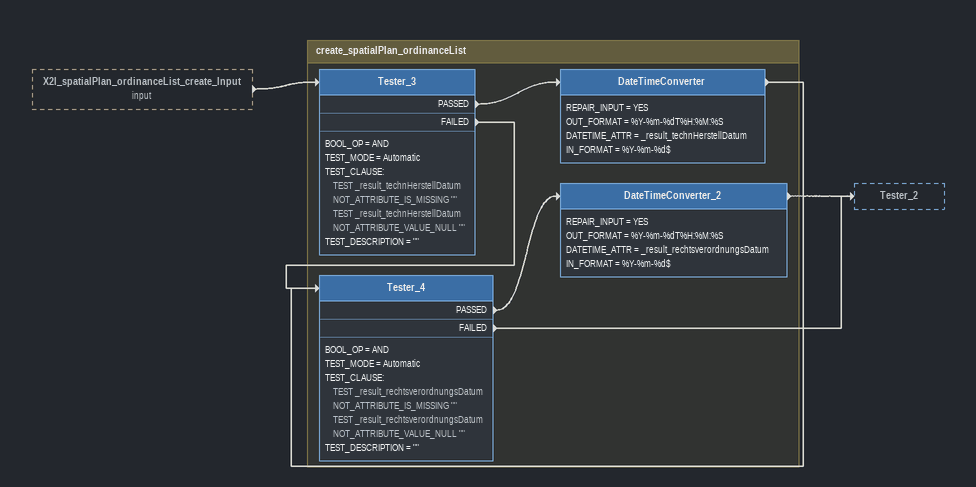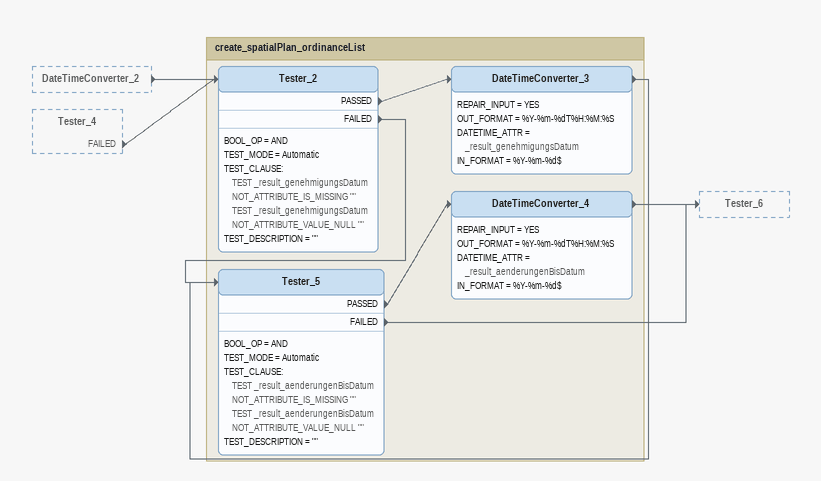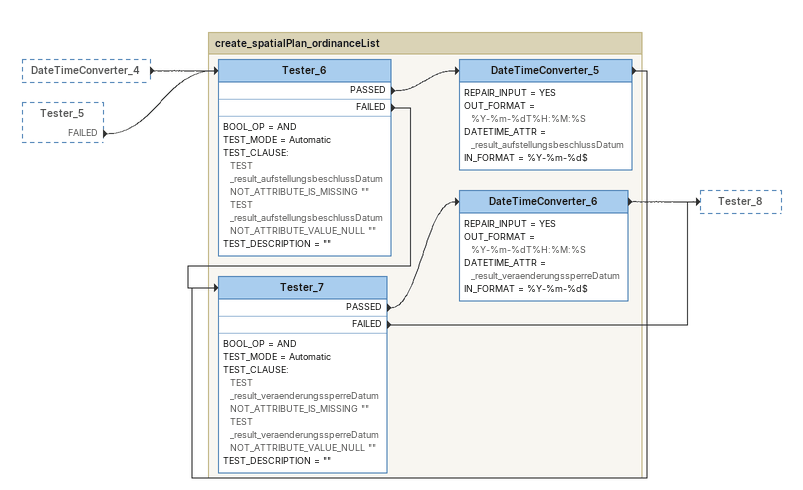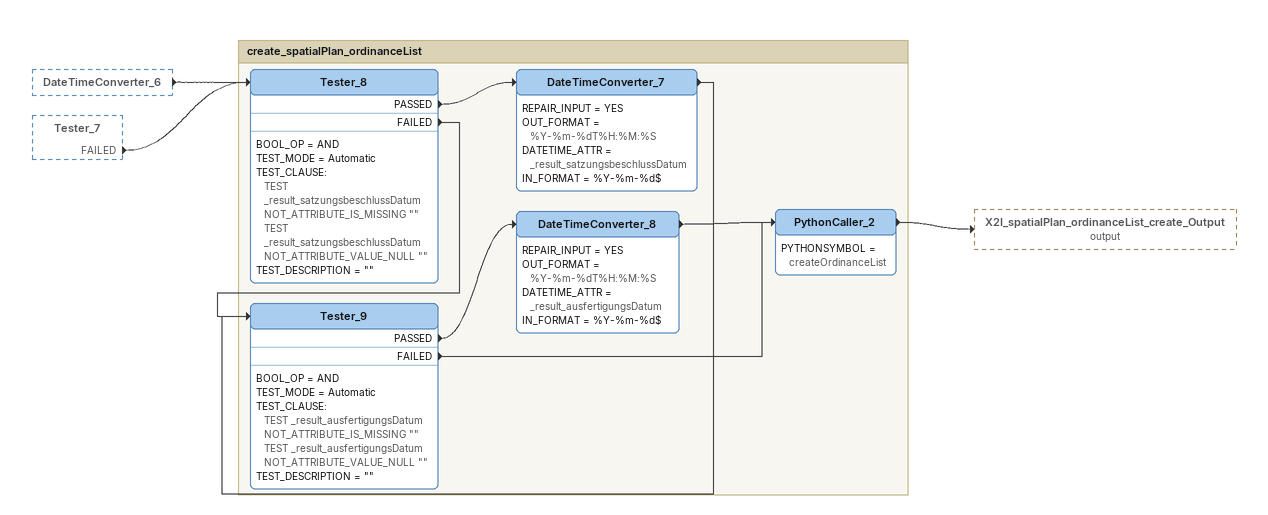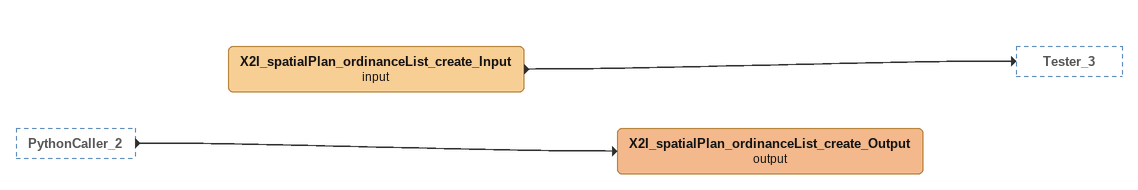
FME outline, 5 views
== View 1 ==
X2I_spatialPlan_ordinanceList_create_Input (input) [outside]
    -> Tester_3

Bookmark: create_spatialPlan_ordinanceList
Tester_3
    BOOL_OP = AND
    TEST_MODE = Automatic
    TEST_CLAUSE:
      TEST _result_technHerstellDatum NOT_ATTRIBUTE_IS_MISSING ""
      TEST _result_technHerstellDatum NOT_ATTRIBUTE_VALUE_NULL ""
    TEST_DESCRIPTION = ""
    PASSED -> DateTimeConverter
    FAILED -> Tester_4
DateTimeConverter
    REPAIR_INPUT = YES
    OUT_FORMAT = %Y-%m-%dT%H:%M:%S
    DATETIME_ATTR = _result_technHerstellDatum
    IN_FORMAT = %Y-%m-%d$
    -> Tester_4
Tester_4
    BOOL_OP = AND
    TEST_MODE = Automatic
    TEST_CLAUSE:
      TEST _result_rechtsverordnungsDatum NOT_ATTRIBUTE_IS_MISSING ""
      TEST _result_rechtsverordnungsDatum NOT_ATTRIBUTE_VALUE_NULL ""
    TEST_DESCRIPTION = ""
    PASSED -> DateTimeConverter_2
    FAILED -> Tester_2
DateTimeConverter_2
    REPAIR_INPUT = YES
    OUT_FORMAT = %Y-%m-%dT%H:%M:%S
    DATETIME_ATTR = _result_rechtsverordnungsDatum
    IN_FORMAT = %Y-%m-%d$
    -> Tester_2

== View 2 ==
DateTimeConverter_2 [outside]
    -> Tester_2
Tester_4 [outside]
    FAILED -> Tester_2

Bookmark: create_spatialPlan_ordinanceList
Tester_2
    BOOL_OP = AND
    TEST_MODE = Automatic
    TEST_CLAUSE:
      TEST _result_genehmigungsDatum NOT_ATTRIBUTE_IS_MISSING ""
      TEST _result_genehmigungsDatum NOT_ATTRIBUTE_VALUE_NULL ""
    TEST_DESCRIPTION = ""
    PASSED -> DateTimeConverter_3
    FAILED -> Tester_5
DateTimeConverter_3
    REPAIR_INPUT = YES
    OUT_FORMAT = %Y-%m-%dT%H:%M:%S
    DATETIME_ATTR = _result_genehmigungsDatum
    IN_FORMAT = %Y-%m-%d$
    -> Tester_5
Tester_5
    BOOL_OP = AND
    TEST_MODE = Automatic
    TEST_CLAUSE:
      TEST _result_aenderungenBisDatum NOT_ATTRIBUTE_IS_MISSING ""
      TEST _result_aenderungenBisDatum NOT_ATTRIBUTE_VALUE_NULL ""
    TEST_DESCRIPTION = ""
    PASSED -> DateTimeConverter_4
    FAILED -> Tester_6
DateTimeConverter_4
    REPAIR_INPUT = YES
    OUT_FORMAT = %Y-%m-%dT%H:%M:%S
    DATETIME_ATTR = _result_aenderungenBisDatum
    IN_FORMAT = %Y-%m-%d$
    -> Tester_6

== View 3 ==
DateTimeConverter_4 [outside]
    -> Tester_6
Tester_5 [outside]
    FAILED -> Tester_6

Bookmark: create_spatialPlan_ordinanceList
Tester_6
    BOOL_OP = AND
    TEST_MODE = Automatic
    TEST_CLAUSE:
      TEST _result_aufstellungsbeschlussDatum NOT_ATTRIBUTE_IS_MISSING ""
      TEST _result_aufstellungsbeschlussDatum NOT_ATTRIBUTE_VALUE_NULL ""
    TEST_DESCRIPTION = ""
    PASSED -> DateTimeConverter_5
    FAILED -> Tester_7
DateTimeConverter_5
    REPAIR_INPUT = YES
    OUT_FORMAT = %Y-%m-%dT%H:%M:%S
    DATETIME_ATTR = _result_aufstellungsbeschlussDatum
    IN_FORMAT = %Y-%m-%d$
    -> Tester_7
Tester_7
    BOOL_OP = AND
    TEST_MODE = Automatic
    TEST_CLAUSE:
      TEST _result_veraenderungssperreDatum NOT_ATTRIBUTE_IS_MISSING ""
      TEST _result_veraenderungssperreDatum NOT_ATTRIBUTE_VALUE_NULL ""
    TEST_DESCRIPTION = ""
    PASSED -> DateTimeConverter_6
    FAILED -> Tester_8
DateTimeConverter_6
    REPAIR_INPUT = YES
    OUT_FORMAT = %Y-%m-%dT%H:%M:%S
    DATETIME_ATTR = _result_veraenderungssperreDatum
    IN_FORMAT = %Y-%m-%d$
    -> Tester_8

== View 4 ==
DateTimeConverter_6 [outside]
    -> Tester_8
Tester_7 [outside]
    FAILED -> Tester_8

Bookmark: create_spatialPlan_ordinanceList
Tester_8
    BOOL_OP = AND
    TEST_MODE = Automatic
    TEST_CLAUSE:
      TEST _result_satzungsbeschlussDatum NOT_ATTRIBUTE_IS_MISSING ""
      TEST _result_satzungsbeschlussDatum NOT_ATTRIBUTE_VALUE_NULL ""
    TEST_DESCRIPTION = ""
    PASSED -> DateTimeConverter_7
    FAILED -> Tester_9
DateTimeConverter_7
    REPAIR_INPUT = YES
    OUT_FORMAT = %Y-%m-%dT%H:%M:%S
    DATETIME_ATTR = _result_satzungsbeschlussDatum
    IN_FORMAT = %Y-%m-%d$
    -> Tester_9
Tester_9
    BOOL_OP = AND
    TEST_MODE = Automatic
    TEST_CLAUSE:
      TEST _result_ausfertigungsDatum NOT_ATTRIBUTE_IS_MISSING ""
      TEST _result_ausfertigungsDatum NOT_ATTRIBUTE_VALUE_NULL ""
    TEST_DESCRIPTION = ""
    PASSED -> DateTimeConverter_8
    FAILED -> PythonCaller_2
DateTimeConverter_8
    REPAIR_INPUT = YES
    OUT_FORMAT = %Y-%m-%dT%H:%M:%S
    DATETIME_ATTR = _result_ausfertigungsDatum
    IN_FORMAT = %Y-%m-%d$
    -> PythonCaller_2
PythonCaller_2
    PYTHONSYMBOL = createOrdinanceList
    -> X2I_spatialPlan_ordinanceList_create_Output (output)

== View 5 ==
PythonCaller_2 [outside]
    -> X2I_spatialPlan_ordinanceList_create_Output (output)
X2I_spatialPlan_ordinanceList_create_Input (input)
    -> Tester_3
X2I_spatialPlan_ordinanceList_create_Output (output)
